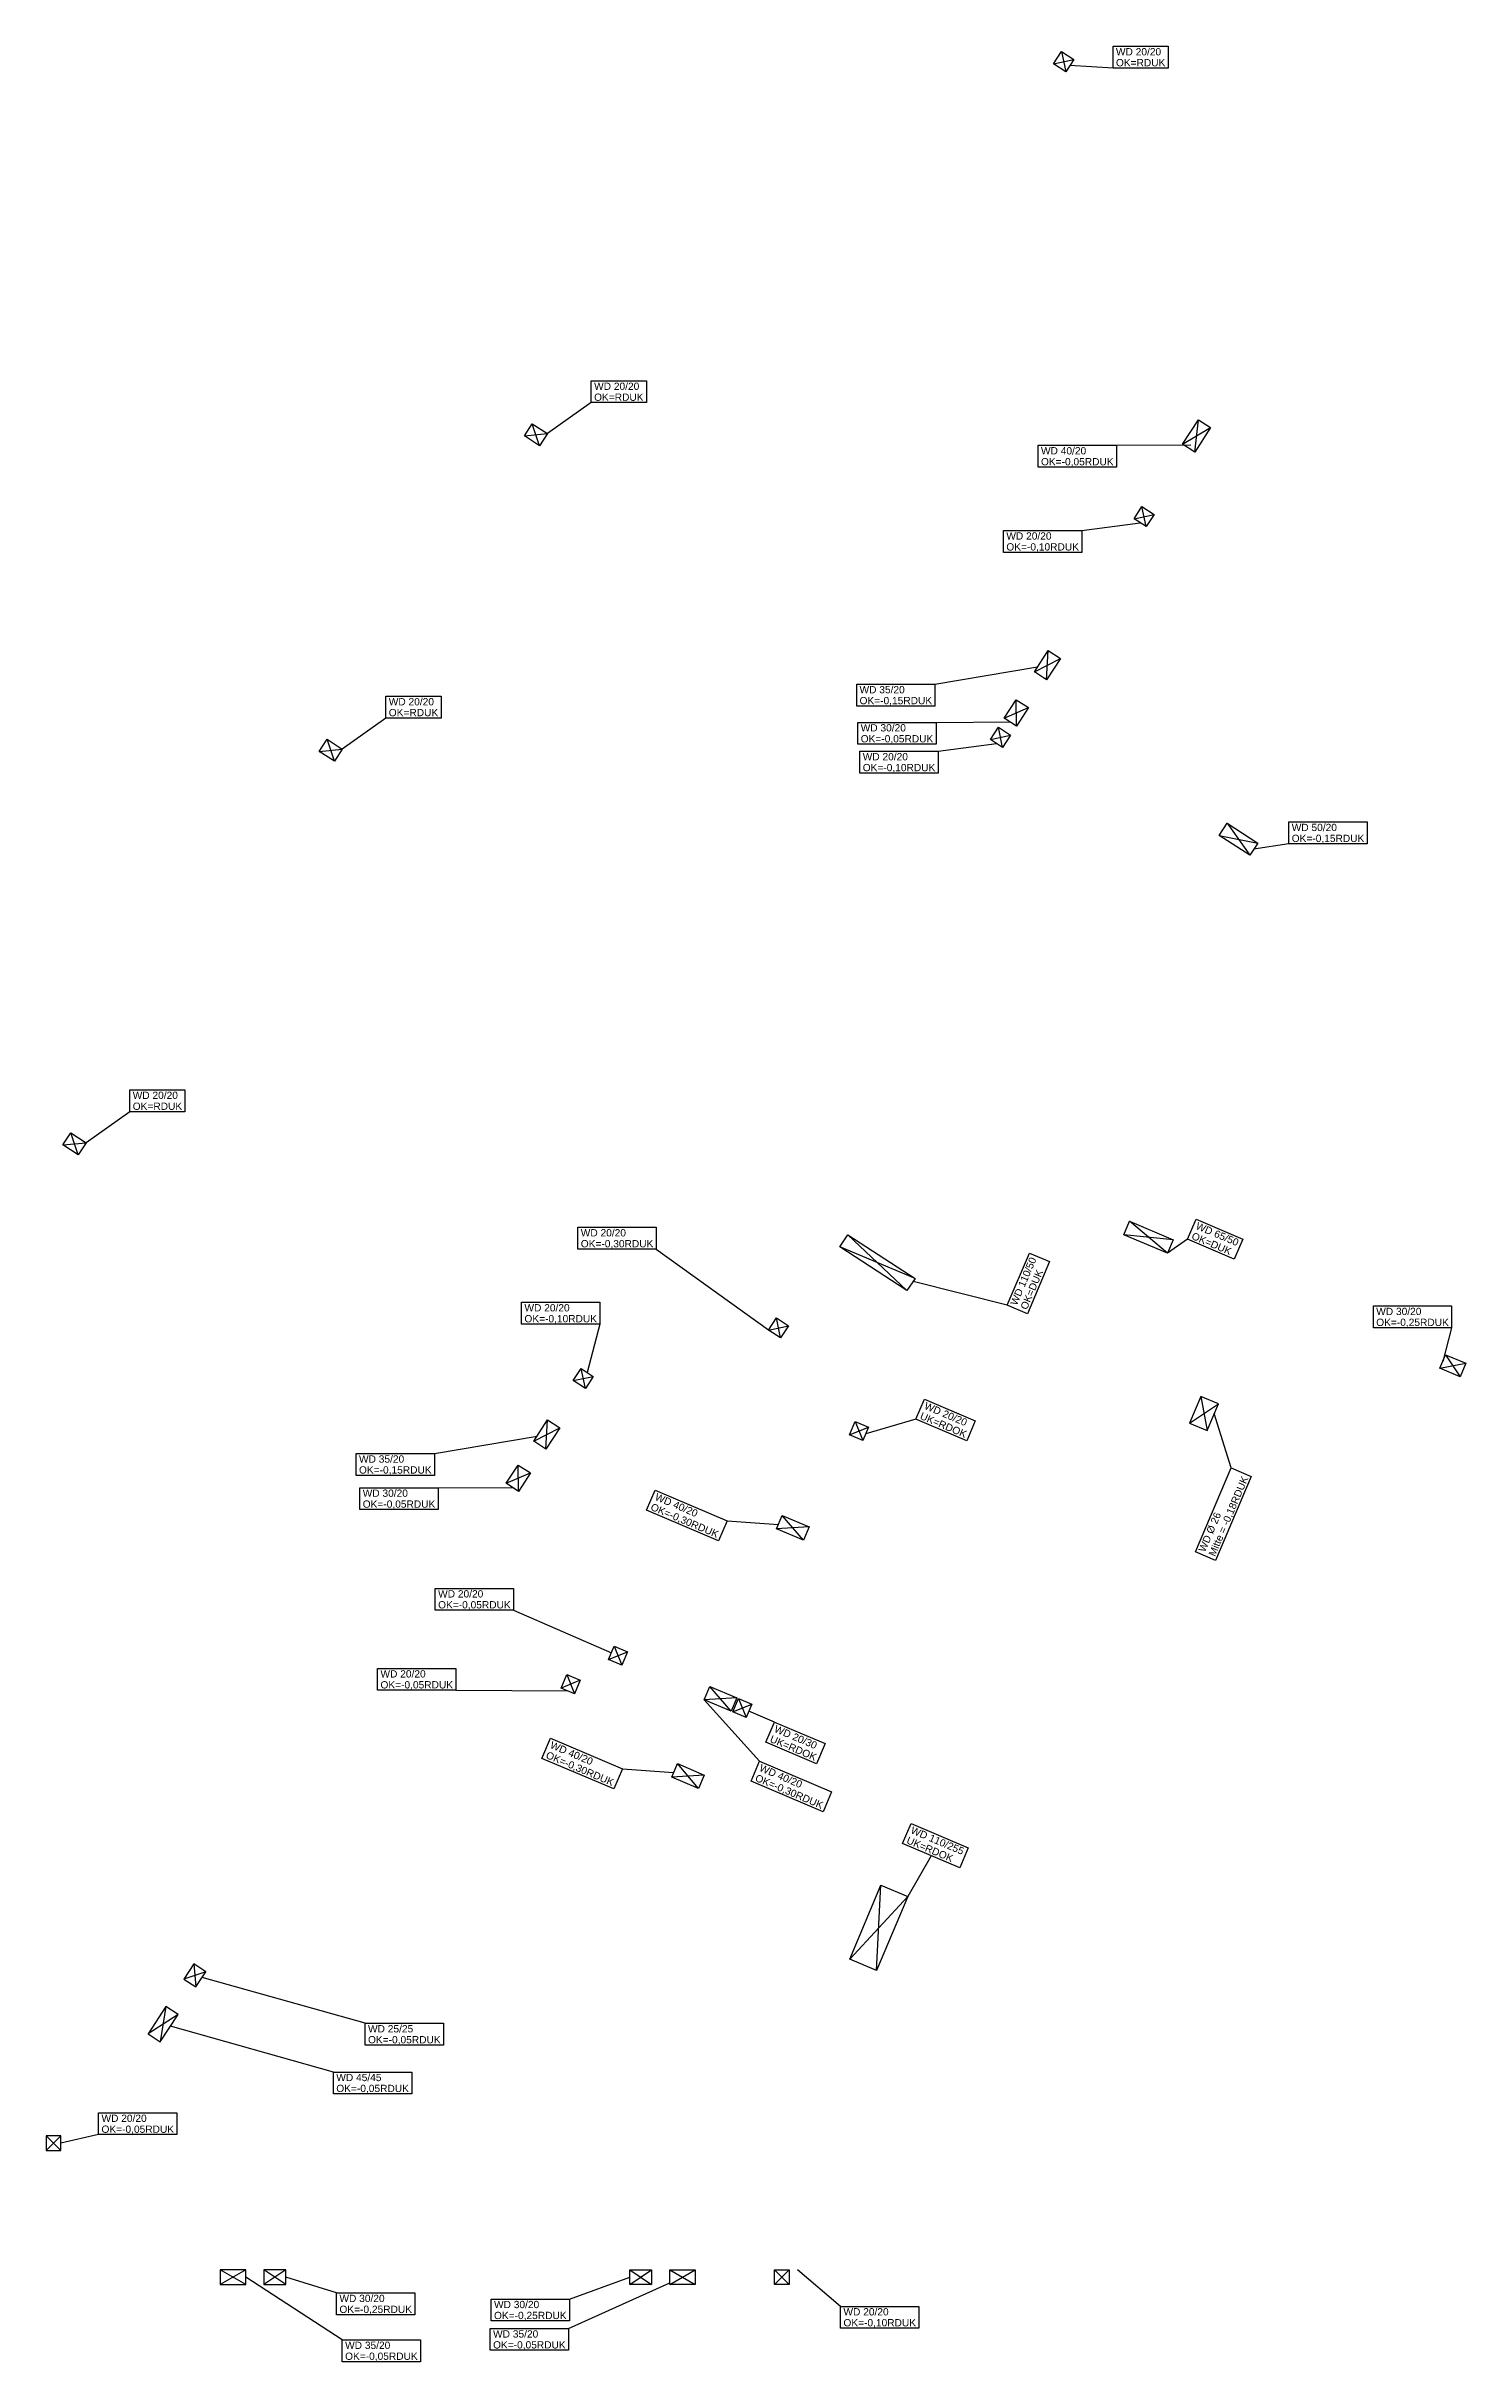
# Model space of a CAD drawing. Extents: x 18.3 to 92.3, y 20.8 to 61.6.
# Drawn here: x 53.39 to 72.89, y 29.81 to 61.61 of the extents above; entities that cross this region are included whole.
import ezdxf

# ---------------------------------------------------------------- set-up
doc = ezdxf.new("R2010")
doc.units = 0
doc.layers.add('Objekt', color=7, linetype='Continuous', lineweight=18)
doc.layers.add('Text', color=1, linetype='Continuous', lineweight=18, true_color=0xff0000)
doc.styles.get("Standard").update_dxf_attribs({"font": 'arial.ttf'})

msp = doc.modelspace()

# ---------------------------------------------------------------- linework, layer by layer
at = {"layer": 'Objekt', "color": 0, "linetype": 'ByBlock', "lineweight": -2, "ltscale": 0.18}
for p, q in [((67.226, 61.37), (67.335, 61.538)), ((67.226, 61.37), (67.503, 61.429)), ((67.335, 61.538), (67.503, 61.429)), ((67.335, 61.538), (67.393, 61.261)), ((67.503, 61.429), (67.393, 61.261)), ((67.393, 61.261), (67.226, 61.37)), ((59.955, 56.259), (60.064, 56.427)), ((59.955, 56.259), (60.274, 56.29)), ((60.064, 56.427), (60.274, 56.29)), ((60.165, 56.123), (60.064, 56.427)), ((60.274, 56.29), (60.165, 56.123)), ((68.999, 56.147), (69.217, 56.482)), ((68.999, 56.147), (69.384, 56.373)), ((69.166, 56.038), (69.217, 56.482)), ((69.384, 56.373), (69.166, 56.038)), ((69.217, 56.482), (69.384, 56.373)), ((60.165, 56.123), (59.955, 56.259)), ((69.166, 56.038), (68.999, 56.147)), ((68.331, 55.122), (68.44, 55.289)), ((68.331, 55.122), (68.608, 55.18)), ((68.499, 55.013), (68.331, 55.122)), ((68.44, 55.289), (68.608, 55.18)), ((68.499, 55.013), (68.44, 55.289)), ((68.608, 55.18), (68.499, 55.013)), ((66.962, 53.018), (67.153, 53.312)), ((66.962, 53.018), (67.32, 53.203)), ((67.129, 52.909), (67.153, 53.312)), ((67.32, 53.203), (67.129, 52.909)), ((67.153, 53.312), (67.32, 53.203)), ((67.129, 52.909), (66.962, 53.018)), ((66.549, 52.384), (66.713, 52.636)), ((66.549, 52.384), (66.88, 52.527)), ((66.713, 52.636), (66.88, 52.527)), ((66.717, 52.275), (66.713, 52.636)), ((66.88, 52.527), (66.717, 52.275)), ((66.358, 52.091), (66.467, 52.259)), ((66.467, 52.259), (66.635, 52.15)), ((66.526, 51.982), (66.467, 52.259)), ((66.717, 52.275), (66.549, 52.384)), ((57.135, 51.926), (57.244, 52.094)), ((57.135, 51.926), (57.453, 51.958)), ((57.344, 51.79), (57.135, 51.926)), ((57.244, 52.094), (57.453, 51.958)), ((57.344, 51.79), (57.244, 52.094)), ((57.453, 51.958), (57.344, 51.79)), ((66.358, 52.091), (66.635, 52.15)), ((66.526, 51.982), (66.358, 52.091)), ((66.635, 52.15), (66.526, 51.982)), ((69.503, 50.772), (69.612, 50.939)), ((69.612, 50.939), (70.031, 50.667)), ((69.612, 50.939), (69.922, 50.499)), ((69.922, 50.499), (69.503, 50.772)), ((69.503, 50.772), (70.031, 50.667)), ((70.031, 50.667), (69.922, 50.499)), ((53.616, 46.521), (53.725, 46.688)), ((53.616, 46.521), (53.934, 46.552)), ((53.825, 46.384), (53.616, 46.521)), ((53.725, 46.688), (53.934, 46.552)), ((53.825, 46.384), (53.725, 46.688)), ((53.934, 46.552), (53.825, 46.384)), ((68.193, 45.289), (68.271, 45.473)), ((68.271, 45.473), (68.87, 45.22)), ((68.792, 45.036), (68.271, 45.473)), ((64.291, 45.121), (64.4, 45.288)), ((64.4, 45.288), (65.322, 44.688)), ((65.212, 44.521), (64.4, 45.288)), ((68.792, 45.036), (68.193, 45.289)), ((68.87, 45.22), (68.193, 45.289)), ((68.87, 45.22), (68.792, 45.036)), ((65.212, 44.521), (64.291, 45.121)), ((65.322, 44.688), (64.291, 45.121)), ((65.322, 44.688), (65.212, 44.521)), ((63.309, 43.979), (63.418, 44.147)), ((63.309, 43.979), (63.585, 44.038)), ((63.476, 43.87), (63.309, 43.979)), ((63.418, 44.147), (63.585, 44.038)), ((63.476, 43.87), (63.418, 44.147)), ((63.585, 44.038), (63.476, 43.87)), ((72.534, 43.455), (72.612, 43.639)), ((72.612, 43.639), (72.888, 43.523)), ((72.612, 43.639), (72.811, 43.338)), ((60.625, 43.284), (60.734, 43.452)), ((60.625, 43.284), (60.902, 43.343)), ((60.793, 43.175), (60.625, 43.284)), ((60.734, 43.452), (60.902, 43.343)), ((60.793, 43.175), (60.734, 43.452)), ((60.902, 43.343), (60.793, 43.175)), ((72.534, 43.455), (72.888, 43.523)), ((72.811, 43.338), (72.534, 43.455)), ((72.888, 43.523), (72.811, 43.338)), ((69.251, 43.067), (69.095, 42.699)), ((69.095, 42.699), (69.49, 42.966)), ((69.49, 42.966), (69.251, 43.067)), ((69.251, 43.067), (69.335, 42.598)), ((69.335, 42.598), (69.49, 42.966)), ((60.084, 42.453), (60.275, 42.747)), ((60.084, 42.453), (60.443, 42.637)), ((60.252, 42.344), (60.275, 42.747)), ((60.443, 42.637), (60.252, 42.344)), ((60.275, 42.747), (60.443, 42.637)), ((64.423, 42.539), (64.5, 42.724)), ((64.423, 42.539), (64.685, 42.646)), ((64.5, 42.724), (64.685, 42.646)), ((64.5, 42.724), (64.607, 42.462)), ((64.685, 42.646), (64.607, 42.462)), ((69.095, 42.699), (69.335, 42.598)), ((60.252, 42.344), (60.084, 42.453)), ((64.607, 42.462), (64.423, 42.539)), ((59.707, 41.874), (59.87, 42.125)), ((59.707, 41.874), (60.038, 42.016)), ((59.87, 42.125), (60.038, 42.016)), ((59.874, 41.764), (59.87, 42.125)), ((60.038, 42.016), (59.874, 41.764)), ((59.874, 41.764), (59.707, 41.874)), ((63.419, 41.248), (63.497, 41.432)), ((63.497, 41.432), (63.866, 41.276)), ((63.788, 41.092), (63.497, 41.432)), ((63.866, 41.276), (63.419, 41.248)), ((63.788, 41.092), (63.419, 41.248)), ((63.866, 41.276), (63.788, 41.092)), ((61.111, 39.455), (61.189, 39.639)), ((61.111, 39.455), (61.373, 39.561)), ((61.295, 39.377), (61.111, 39.455)), ((61.189, 39.639), (61.373, 39.561)), ((61.189, 39.639), (61.295, 39.377)), ((61.373, 39.561), (61.295, 39.377)), ((60.461, 39.063), (60.539, 39.247)), ((60.723, 39.17), (60.461, 39.063)), ((60.539, 39.247), (60.723, 39.17)), ((60.539, 39.247), (60.645, 38.985)), ((60.723, 39.17), (60.645, 38.985)), ((60.645, 38.985), (60.461, 39.063)), ((62.427, 38.899), (62.505, 39.083)), ((62.873, 38.927), (62.427, 38.899)), ((62.796, 38.743), (62.427, 38.899)), ((62.505, 39.083), (62.873, 38.927)), ((62.796, 38.743), (62.505, 39.083)), ((62.873, 38.927), (62.796, 38.743)), ((62.819, 38.734), (62.896, 38.918)), ((62.819, 38.734), (63.081, 38.84)), ((62.896, 38.918), (63.081, 38.84)), ((62.896, 38.918), (63.003, 38.656)), ((63.081, 38.84), (63.003, 38.656)), ((63.003, 38.656), (62.819, 38.734)), ((61.98, 37.84), (62.058, 38.024)), ((62.426, 37.868), (61.98, 37.84)), ((62.058, 38.024), (62.426, 37.868)), ((62.348, 37.684), (62.058, 38.024)), ((62.426, 37.868), (62.348, 37.684)), ((62.348, 37.684), (61.98, 37.84)), ((64.425, 35.341), (64.853, 36.354)), ((64.794, 35.185), (64.853, 36.354)), ((64.853, 36.354), (65.222, 36.199)), ((64.425, 35.341), (65.222, 36.199)), ((65.222, 36.199), (64.794, 35.185)), ((64.794, 35.185), (64.425, 35.341)), ((55.412, 35.276), (55.275, 35.066)), ((55.579, 35.167), (55.275, 35.066)), ((55.275, 35.066), (55.443, 34.957)), ((55.579, 35.167), (55.412, 35.276)), ((55.412, 35.276), (55.443, 34.957)), ((55.443, 34.957), (55.579, 35.167)), ((55.03, 34.69), (54.785, 34.313)), ((55.03, 34.69), (54.952, 34.204)), ((55.198, 34.581), (55.03, 34.69)), ((55.198, 34.581), (54.785, 34.313)), ((54.952, 34.204), (55.198, 34.581)), ((54.785, 34.313), (54.952, 34.204)), ((53.586, 32.912), (53.386, 32.912)), ((53.386, 32.912), (53.386, 32.712)), ((53.586, 32.912), (53.386, 32.712)), ((53.586, 32.712), (53.386, 32.912)), ((53.586, 32.712), (53.586, 32.912)), ((53.386, 32.712), (53.586, 32.712)), ((56.127, 31.072), (55.777, 31.072)), ((55.777, 31.072), (55.777, 30.872)), ((56.127, 31.072), (55.777, 30.872)), ((56.127, 30.872), (55.777, 31.072)), ((55.777, 30.872), (56.127, 30.872)), ((56.127, 30.872), (56.127, 31.072)), ((56.677, 31.072), (56.377, 31.072)), ((56.377, 31.072), (56.377, 30.872)), ((56.677, 31.072), (56.377, 30.872)), ((56.677, 30.872), (56.377, 31.072)), ((56.377, 30.872), (56.677, 30.872)), ((56.677, 30.872), (56.677, 31.072)), ((61.403, 30.872), (61.403, 31.072)), ((61.403, 31.072), (61.703, 31.072)), ((61.403, 31.072), (61.703, 30.872)), ((61.403, 30.872), (61.703, 31.072)), ((61.703, 30.872), (61.403, 30.872)), ((61.703, 31.072), (61.703, 30.872)), ((61.953, 30.872), (61.953, 31.072)), ((61.953, 31.072), (62.303, 31.072)), ((61.953, 31.072), (62.303, 30.872)), ((61.953, 30.872), (62.303, 31.072)), ((62.303, 30.872), (61.953, 30.872)), ((62.303, 31.072), (62.303, 30.872)), ((63.391, 30.872), (63.391, 31.072)), ((63.391, 31.072), (63.591, 31.072)), ((63.391, 31.072), (63.591, 30.872)), ((63.391, 30.872), (63.591, 31.072)), ((63.591, 30.872), (63.391, 30.872)), ((63.591, 31.072), (63.591, 30.872))]:
    msp.add_line(p, q, dxfattribs=at)
at = {"layer": 'Text', "color": 0, "linetype": 'ByBlock', "lineweight": -2, "ltscale": 0.18}
for p, q in [((68.044, 61.31), (68.044, 61.61)), ((68.044, 61.61), (68.801, 61.61)), ((68.801, 61.61), (68.801, 61.31)), ((68.044, 61.31), (67.448, 61.345)), ((68.801, 61.31), (68.044, 61.31)), ((60.874, 56.716), (60.874, 57.016)), ((60.874, 57.016), (61.631, 57.016)), ((61.631, 57.016), (61.631, 56.716)), ((60.874, 56.716), (60.274, 56.29)), ((61.631, 56.716), (60.874, 56.716)), ((67.014, 55.83), (67.014, 56.13)), ((67.014, 56.13), (68.089, 56.13)), ((68.089, 56.13), (69.11, 56.135)), ((68.089, 56.13), (68.089, 55.83)), ((68.089, 55.83), (67.014, 55.83)), ((67.613, 54.96), (68.415, 55.067)), ((66.538, 54.66), (66.538, 54.96)), ((66.538, 54.96), (67.613, 54.96)), ((67.613, 54.96), (67.613, 54.66)), ((67.613, 54.66), (66.538, 54.66)), ((64.521, 52.549), (64.521, 52.849)), ((64.521, 52.849), (65.596, 52.849)), ((65.596, 52.849), (67.007, 53.088)), ((65.596, 52.849), (65.596, 52.549)), ((58.053, 52.384), (58.053, 52.684)), ((58.053, 52.684), (58.81, 52.684)), ((58.81, 52.684), (58.81, 52.384)), ((65.596, 52.549), (64.521, 52.549)), ((58.053, 52.384), (57.453, 51.958)), ((58.81, 52.384), (58.053, 52.384)), ((64.537, 52.025), (64.537, 52.325)), ((64.537, 52.325), (65.612, 52.325)), ((65.612, 52.325), (66.633, 52.33)), ((65.612, 52.325), (65.612, 52.025)), ((65.612, 52.025), (64.537, 52.025)), ((64.565, 51.629), (64.565, 51.929)), ((64.565, 51.929), (65.64, 51.929)), ((65.64, 51.929), (66.442, 52.036)), ((65.64, 51.929), (65.64, 51.629)), ((65.64, 51.629), (64.565, 51.629)), ((70.459, 50.657), (70.459, 50.957)), ((70.459, 50.957), (71.534, 50.957)), ((71.534, 50.957), (71.534, 50.657)), ((70.459, 50.657), (69.976, 50.583)), ((71.534, 50.657), (70.459, 50.657)), ((54.535, 46.978), (54.535, 47.278)), ((54.535, 47.278), (55.291, 47.278)), ((55.291, 47.278), (55.291, 46.978)), ((54.535, 46.978), (53.934, 46.552)), ((55.291, 46.978), (54.535, 46.978)), ((69.066, 45.226), (69.183, 45.502)), ((69.183, 45.502), (69.826, 45.229)), ((60.691, 45.09), (60.691, 45.39)), ((60.691, 45.39), (61.766, 45.39)), ((61.766, 45.39), (61.766, 45.09)), ((69.066, 45.226), (68.792, 45.036)), ((69.709, 44.953), (69.066, 45.226)), ((69.826, 45.229), (69.709, 44.953)), ((61.766, 45.09), (60.691, 45.09)), ((61.766, 45.09), (63.311, 43.983)), ((66.59, 44.322), (66.894, 45.036)), ((67.17, 44.919), (66.866, 44.204)), ((66.894, 45.036), (67.17, 44.919)), ((66.59, 44.322), (65.295, 44.648)), ((59.917, 44.06), (59.917, 44.36)), ((59.917, 44.36), (60.992, 44.36)), ((60.992, 44.36), (60.992, 44.06)), ((66.866, 44.204), (66.59, 44.322)), ((71.62, 44.01), (71.62, 44.31)), ((71.62, 44.31), (72.695, 44.31)), ((72.695, 44.31), (72.695, 44.01)), ((60.992, 44.06), (59.917, 44.06)), ((60.992, 44.06), (60.818, 43.397)), ((72.695, 44.01), (71.62, 44.01)), ((72.695, 44.01), (72.573, 43.547)), ((65.335, 42.754), (65.452, 43.03)), ((65.452, 43.03), (66.149, 42.734)), ((65.335, 42.754), (64.646, 42.554)), ((66.032, 42.458), (65.335, 42.754)), ((66.149, 42.734), (66.032, 42.458)), ((69.665, 42.087), (69.434, 42.832)), ((58.719, 42.283), (60.129, 42.523)), ((57.644, 41.983), (57.644, 42.283)), ((57.644, 42.283), (58.719, 42.283)), ((58.719, 41.983), (57.644, 41.983)), ((58.719, 42.283), (58.719, 41.983)), ((69.176, 40.933), (69.665, 42.087)), ((69.665, 42.087), (69.942, 41.97)), ((57.695, 41.514), (57.695, 41.814)), ((57.695, 41.814), (58.77, 41.814)), ((58.77, 41.814), (59.79, 41.819)), ((58.77, 41.814), (58.77, 41.514)), ((61.634, 41.505), (61.752, 41.781)), ((61.752, 41.781), (62.741, 41.361)), ((69.942, 41.97), (69.452, 40.816)), ((58.77, 41.514), (57.695, 41.514)), ((62.624, 41.085), (61.634, 41.505)), ((62.741, 41.361), (62.624, 41.085)), ((62.741, 41.361), (63.445, 41.309)), ((69.452, 40.816), (69.176, 40.933)), ((58.731, 40.131), (58.731, 40.431)), ((58.731, 40.431), (59.806, 40.431)), ((59.806, 40.431), (59.806, 40.131)), ((59.806, 40.131), (58.731, 40.131)), ((59.806, 40.131), (61.15, 39.547)), ((57.939, 39.032), (57.939, 39.332)), ((57.939, 39.332), (59.014, 39.332)), ((59.014, 39.332), (59.014, 39.032)), ((59.014, 39.032), (57.939, 39.032)), ((59.014, 39.032), (60.553, 39.024)), ((63.187, 38.059), (62.427, 38.899)), ((63.391, 38.594), (63.041, 38.747)), ((63.273, 38.318), (63.391, 38.594)), ((63.391, 38.594), (64.087, 38.299)), ((60.195, 38.097), (60.312, 38.373)), ((60.312, 38.373), (61.301, 37.953)), ((63.97, 38.022), (63.273, 38.318)), ((64.087, 38.299), (63.97, 38.022)), ((61.184, 37.677), (60.195, 38.097)), ((61.301, 37.953), (61.184, 37.677)), ((61.301, 37.953), (62.005, 37.901)), ((63.07, 37.783), (63.187, 38.059)), ((63.187, 38.059), (64.176, 37.639)), ((64.059, 37.363), (63.07, 37.783)), ((64.176, 37.639), (64.059, 37.363)), ((65.15, 36.927), (65.267, 37.203)), ((65.936, 36.594), (65.15, 36.927)), ((65.267, 37.203), (66.053, 36.87)), ((65.543, 36.76), (65.222, 36.199)), ((66.053, 36.87), (65.936, 36.594)), ((57.768, 34.458), (55.528, 35.088)), ((57.332, 33.789), (55.092, 34.419)), ((57.768, 34.158), (57.768, 34.458)), ((57.768, 34.458), (58.843, 34.458)), ((58.843, 34.458), (58.843, 34.158)), ((58.843, 34.158), (57.768, 34.158)), ((57.332, 33.489), (57.332, 33.789)), ((57.332, 33.789), (58.407, 33.789)), ((58.407, 33.789), (58.407, 33.489)), ((58.407, 33.489), (57.332, 33.489)), ((54.106, 32.929), (54.106, 33.229)), ((54.106, 33.229), (55.181, 33.229)), ((55.181, 33.229), (55.181, 32.929)), ((54.106, 32.929), (53.586, 32.812)), ((55.181, 32.929), (54.106, 32.929)), ((57.453, 30.111), (56.127, 30.972)), ((57.375, 30.755), (56.677, 30.972)), ((60.561, 30.267), (61.953, 30.892)), ((60.574, 30.671), (61.403, 30.972)), ((64.3, 30.571), (63.709, 31.072)), ((57.375, 30.455), (57.375, 30.755)), ((57.375, 30.755), (58.45, 30.755)), ((58.45, 30.755), (58.45, 30.455)), ((59.499, 30.371), (59.499, 30.671)), ((59.499, 30.671), (60.574, 30.671)), ((60.574, 30.671), (60.574, 30.371)), ((64.3, 30.271), (64.3, 30.571)), ((64.3, 30.571), (65.375, 30.571)), ((65.375, 30.571), (65.375, 30.271)), ((58.45, 30.455), (57.375, 30.455)), ((59.486, 29.967), (59.486, 30.267)), ((59.486, 30.267), (60.561, 30.267)), ((60.574, 30.371), (59.499, 30.371)), ((60.561, 30.267), (60.561, 29.967)), ((65.375, 30.271), (64.3, 30.271)), ((57.453, 29.811), (57.453, 30.111)), ((57.453, 30.111), (58.528, 30.111)), ((58.528, 30.111), (58.528, 29.811)), ((60.561, 29.967), (59.486, 29.967)), ((58.528, 29.811), (57.453, 29.811))]:
    msp.add_line(p, q, dxfattribs=at)

# ---------------------------------------------------------------- texts
at = {"layer": 'Text', "color": 0, "linetype": 'ByBlock', "lineweight": -2, "ltscale": 0.18, "char_height": 0.1, "attachment_point": 1}
for s, insert in [('{\\fArial; WD 20/20 }', (68.044, 61.585)), ('{\\fArial; OK=RDUK }', (68.044, 61.435)), ('{\\fArial; WD 20/20 }', (60.874, 56.991)), ('{\\fArial; OK=RDUK }', (60.874, 56.841)), ('{\\fArial; WD 40/20 }', (67.014, 56.105)), ('{\\fArial; OK=-0,05RDUK }', (67.014, 55.955)), ('{\\fArial; WD 20/20 }', (66.538, 54.935)), ('{\\fArial; OK=-0,10RDUK }', (66.538, 54.785)), ('{\\fArial; WD 35/20 }', (64.521, 52.824)), ('{\\fArial; WD 20/20 }', (58.053, 52.659)), ('{\\fArial; OK=RDUK }', (58.053, 52.509)), ('{\\fArial; OK=-0,15RDUK }', (64.521, 52.674)), ('{\\fArial; WD 30/20 }', (64.537, 52.3)), ('{\\fArial; OK=-0,05RDUK }', (64.537, 52.15)), ('{\\fArial; WD 20/20 }', (64.565, 51.904)), ('{\\fArial; OK=-0,10RDUK }', (64.565, 51.754)), ('{\\fArial; WD 50/20 }', (70.459, 50.932)), ('{\\fArial; OK=-0,15RDUK }', (70.459, 50.782)), ('{\\fArial; WD 20/20 }', (54.535, 47.253)), ('{\\fArial; OK=RDUK }', (54.535, 47.103)), ('{\\fArial; WD 20/20 }', (60.691, 45.365)), ('{\\fArial; OK=-0,30RDUK }', (60.691, 45.215)), ('{\\fArial; WD 20/20 }', (59.917, 44.335)), ('{\\fArial; WD 30/20 }', (71.62, 44.285)), ('{\\fArial; OK=-0,10RDUK }', (59.917, 44.185)), ('{\\fArial; OK=-0,25RDUK }', (71.62, 44.135)), ('{\\fArial; WD 35/20 }', (57.644, 42.258)), ('{\\fArial; OK=-0,15RDUK }', (57.644, 42.108)), ('{\\fArial; WD 30/20 }', (57.695, 41.789)), ('{\\fArial; OK=-0,05RDUK }', (57.695, 41.639)), ('{\\fArial; WD 20/20 }', (58.731, 40.406)), ('{\\fArial; OK=-0,05RDUK }', (58.731, 40.256)), ('{\\fArial; WD 20/20 }', (57.939, 39.307)), ('{\\fArial; OK=-0,05RDUK }', (57.939, 39.157)), ('{\\fArial; WD 25/25 }', (57.768, 34.433)), ('{\\fArial; OK=-0,05RDUK }', (57.768, 34.283)), ('{\\fArial; WD 45/45 }', (57.332, 33.764)), ('{\\fArial; OK=-0,05RDUK }', (57.332, 33.614)), ('{\\fArial; WD 20/20 }', (54.106, 33.204)), ('{\\fArial; OK=-0,05RDUK }', (54.106, 33.054)), ('{\\fArial; WD 30/20 }', (57.375, 30.73)), ('{\\fArial; OK=-0,25RDUK }', (57.375, 30.58)), ('{\\fArial; WD 30/20 }', (59.499, 30.646)), ('{\\fArial; WD 20/20 }', (64.3, 30.546)), ('{\\fArial; WD 35/20 }', (59.486, 30.242)), ('{\\fArial; OK=-0,25RDUK }', (59.499, 30.496)), ('{\\fArial; OK=-0,10RDUK }', (64.3, 30.396)), ('{\\fArial; WD 35/20 }', (57.453, 30.086)), ('{\\fArial; OK=-0,05RDUK }', (57.453, 29.936)), ('{\\fArial; OK=-0,05RDUK }', (59.486, 30.092))]:
    msp.add_mtext(s, dxfattribs=dict(at, insert=insert))
for s, insert, rotation in [('{\\fArial; OK=DUK }', (69.115, 45.341), 337), ('{\\fArial; WD 65/50 }', (69.174, 45.479), 337), ('{\\fArial; WD 110/50 }', (66.613, 44.312), 67), ('{\\fArial; OK=DUK }', (66.751, 44.253), 67), ('{\\fArial; WD 20/20 }', (65.443, 43.007), 337), ('{\\fArial; UK=RDOK }', (65.384, 42.869), 337), ('{\\fArial; Mitte = -0,18RDUK }', (69.337, 40.865), 67), ('{\\fArial; WD 40/20 }', (61.742, 41.758), 337), ('{\\fArial; OK=-0,30RDUK }', (61.683, 41.62), 337), ('{\\fArial; WD Ø 26 }', (69.199, 40.924), 67), ('{\\fArial; WD 20/30 }', (63.381, 38.571), 337), ('{\\fArial; OK=-0,30RDUK }', (60.244, 38.212), 337), ('{\\fArial; WD 40/20 }', (60.302, 38.35), 337), ('{\\fArial; UK=RDOK }', (63.322, 38.433), 337), ('{\\fArial; OK=-0,30RDUK }', (63.119, 37.898), 337), ('{\\fArial; WD 40/20 }', (63.177, 38.036), 337), ('{\\fArial; UK=RDOK }', (65.199, 37.042), 337), ('{\\fArial; WD 110/255 }', (65.257, 37.18), 337)]:
    msp.add_mtext(s, dxfattribs=dict(at, insert=insert, rotation=rotation))

doc.saveas('drawing.dxf')
